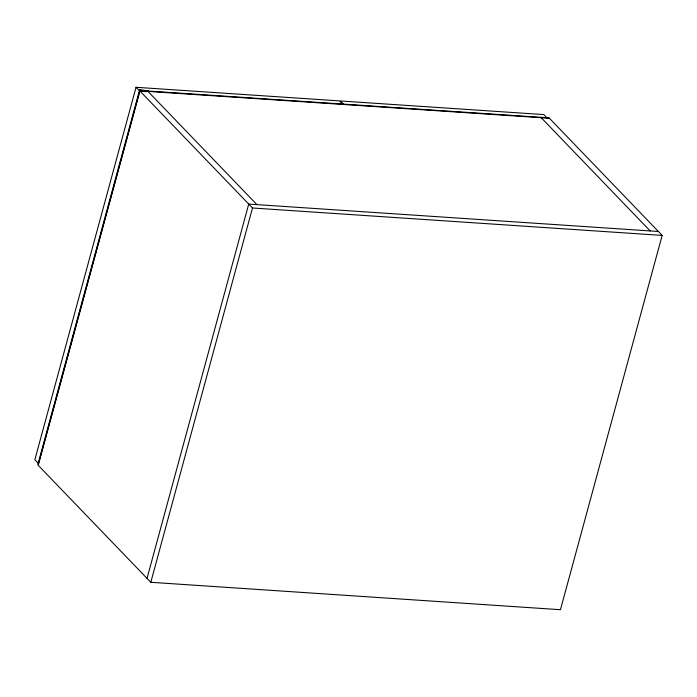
<?xml version="1.0" encoding="UTF-8"?>
<svg xmlns="http://www.w3.org/2000/svg" width="697" height="697" viewBox="0 0 697 697"><rect width="100%" height="100%" fill="white"/><g stroke="black" fill="none" stroke-linecap="round" stroke-linejoin="round"><path stroke-width="1.05" d="M342.515 104.045L339.5 100.908L136.037 87.291L34.85 459.724L38.623 463.636M139.644 89.835L37.952 464.141L38.37 464.577L140.062 90.27L139.644 89.835L148.252 90.819L140.062 90.27M549.436 118.281L139.783 90.863L38.082 465.169L150.796 582.291L560.458 609.709L662.15 235.412L549.018 117.845L147.555 90.976L256.914 204.622M147.023 578.379L248.724 204.073L658.377 231.491M150.796 582.291L252.497 207.994L139.783 90.863M140.89 91.281L146.3 91.647M252.497 207.994L662.15 235.412M547.642 118.499L543.869 114.587L340.406 100.969L343.429 104.106M540.828 117.296L650.188 230.942M136.037 87.291L139.809 91.211"/></g></svg>
